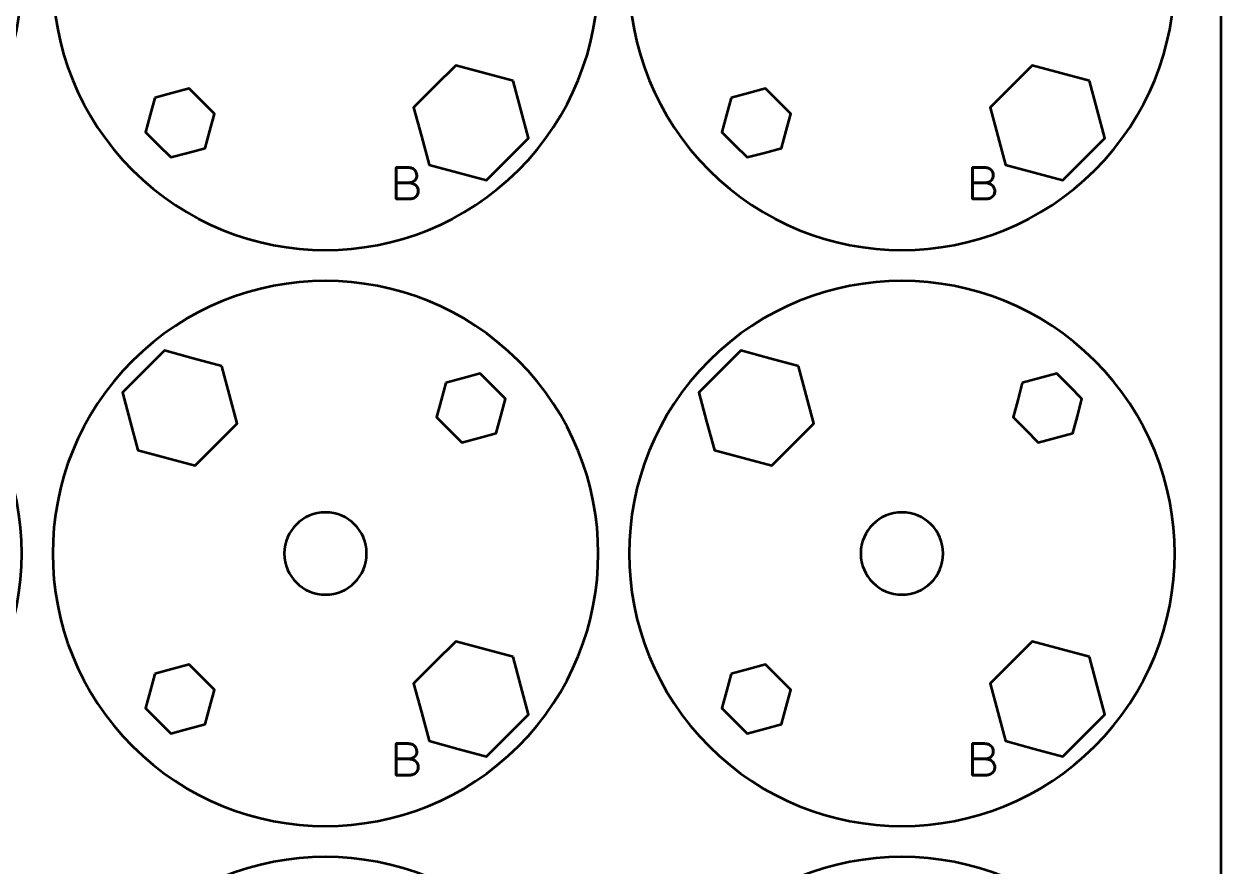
# Model space of a CAD drawing. Header units: centimetres. Extents: x -21 to 0, y -29.7 to 0.
# Drawn here: x -11.63 to 0, y -23.09 to -14.9 of the extents above; entities that cross this region are included whole.
import ezdxf

# ---------------------------------------------------------------- set-up
doc = ezdxf.new("R2010")
doc.units = ezdxf.units.CM
doc.header["$MEASUREMENT"] = 0
doc.layers.add('Layer 1', color=7, linetype='Continuous')

msp = doc.modelspace()

# ---------------------------------------------------------------- linework, layer by layer
at = {"layer": 'Layer 1', "color": 1, "lineweight": 53}
msp.add_open_spline([(-21.00003, -29.19995), (-21.00003, -29.19995), (-21.00003, -0.49992), (-21.00003, -0.49992), (-21.00003, -0.49992), (-21.00003, -0.22295), (-20.77694, 0.00004), (-20.49994, 0.00004), (-20.49994, 0.00004), (-20.49994, 0.00004), (-0.50008, 0.00004), (-0.50008, 0.00004), (-0.50008, 0.00004), (-0.22294, 0.00004), (0.00002, -0.22295), (0.00002, -0.49992), (0.00002, -0.49992), (0.00002, -0.49992), (0.00002, -29.19995), (0.00002, -29.19995), (0.00002, -29.19995), (0.00002, -29.47695), (-0.22294, -29.70004), (-0.50008, -29.70004), (-0.50008, -29.70004), (-0.50008, -29.70004), (-20.49994, -29.70004), (-20.49994, -29.70004), (-20.49994, -29.70004), (-20.77694, -29.70004), (-21.00003, -29.47695), (-21.00003, -29.19995)], degree=3, knots=[0, 0, 0, 0, 0.125, 0.125, 0.125, 0.125, 0.25, 0.25, 0.25, 0.25, 0.375, 0.375, 0.375, 0.375, 0.5, 0.5, 0.5, 0.5, 0.625, 0.625, 0.625, 0.625, 0.75, 0.75, 0.75, 0.75, 0.875, 0.875, 0.875, 0.875, 1, 1, 1, 1], dxfattribs=at)
at = {"layer": 'Layer 1', "color": 3, "lineweight": 53}
for points in [[(-12.42613, -12.57621), (-11.39143, -13.61091), (-11.39143, -15.28915), (-12.42616, -16.32388), (-12.42616, -16.32388), (-13.46086, -17.35858), (-15.1391, -17.35858), (-16.1738, -16.32388), (-16.1738, -16.32388), (-17.20852, -15.28915), (-17.20852, -13.61091), (-16.17382, -12.57621), (-16.17382, -12.57621), (-15.1391, -11.54148), (-13.46086, -11.54148), (-12.42613, -12.57621)], [(-6.82614, -12.57619), (-5.79144, -13.61089), (-5.79144, -15.28913), (-6.82617, -16.32386), (-6.82617, -16.32386), (-7.86087, -17.35856), (-9.53911, -17.35856), (-10.57381, -16.32386), (-10.57381, -16.32386), (-11.60853, -15.28913), (-11.60853, -13.61089), (-10.57383, -12.57619), (-10.57383, -12.57619), (-9.53911, -11.54146), (-7.86087, -11.54146), (-6.82614, -12.57619)], [(-1.22614, -12.57619), (-0.19144, -13.61089), (-0.19144, -15.28913), (-1.22617, -16.32386), (-1.22617, -16.32386), (-2.26087, -17.35856), (-3.93911, -17.35856), (-4.97381, -16.32386), (-4.97381, -16.32386), (-6.00853, -15.28913), (-6.00853, -13.61089), (-4.97383, -12.57619), (-4.97383, -12.57619), (-3.93911, -11.54146), (-2.26087, -11.54146), (-1.22614, -12.57619)], [(-12.42613, -18.17621), (-11.39143, -19.21091), (-11.39143, -20.88915), (-12.42616, -21.92388), (-12.42616, -21.92388), (-13.46086, -22.95858), (-15.1391, -22.95858), (-16.1738, -21.92388), (-16.1738, -21.92388), (-17.20852, -20.88915), (-17.20852, -19.21091), (-16.17382, -18.17621), (-16.17382, -18.17621), (-15.1391, -17.14148), (-13.46086, -17.14148), (-12.42613, -18.17621)], [(-6.82614, -18.17619), (-5.79144, -19.21089), (-5.79144, -20.88913), (-6.82617, -21.92386), (-6.82617, -21.92386), (-7.86087, -22.95856), (-9.53911, -22.95856), (-10.57381, -21.92386), (-10.57381, -21.92386), (-11.60853, -20.88913), (-11.60853, -19.21089), (-10.57383, -18.17619), (-10.57383, -18.17619), (-9.53911, -17.14146), (-7.86087, -17.14146), (-6.82614, -18.17619)], [(-1.22614, -18.17619), (-0.19144, -19.21089), (-0.19144, -20.88913), (-1.22617, -21.92386), (-1.22617, -21.92386), (-2.26087, -22.95856), (-3.93911, -22.95856), (-4.97381, -21.92386), (-4.97381, -21.92386), (-6.00853, -20.88913), (-6.00853, -19.21089), (-4.97383, -18.17619), (-4.97383, -18.17619), (-3.93911, -17.14146), (-2.26087, -17.14146), (-1.22614, -18.17619)], [(-6.82613, -23.77621), (-5.79143, -24.81091), (-5.79143, -26.48915), (-6.82616, -27.52388), (-6.82616, -27.52388), (-7.86086, -28.55858), (-9.5391, -28.55858), (-10.5738, -27.52388), (-10.5738, -27.52388), (-11.60852, -26.48915), (-11.60852, -24.81091), (-10.57382, -23.77621), (-10.57382, -23.77621), (-9.5391, -22.74148), (-7.86086, -22.74148), (-6.82613, -23.77621)], [(-1.22613, -23.77621), (-0.19143, -24.81091), (-0.19143, -26.48915), (-1.22616, -27.52388), (-1.22616, -27.52388), (-2.26086, -28.55858), (-3.9391, -28.55858), (-4.9738, -27.52388), (-4.9738, -27.52388), (-6.00852, -26.48915), (-6.00852, -24.81091), (-4.97382, -23.77621), (-4.97382, -23.77621), (-3.9391, -22.74148), (-2.26086, -22.74148), (-1.22613, -23.77621)]]:
    msp.add_open_spline(points, degree=3, knots=[0, 0, 0, 0, 0.25, 0.25, 0.25, 0.25, 0.5, 0.5, 0.5, 0.5, 0.75, 0.75, 0.75, 0.75, 1, 1, 1, 1], dxfattribs=at)
at = {"layer": 'Layer 1', "lineweight": 53}
for points, knots in [([(-6.87753, -15.45598), (-6.87753, -15.45598), (-6.80282, -15.73481), (-6.80282, -15.73481), (-6.80282, -15.73481), (-6.80282, -15.73481), (-6.7281, -16.01365), (-6.7281, -16.01365), (-6.7281, -16.01365), (-6.7281, -16.01365), (-6.93222, -16.21778), (-6.93222, -16.21778), (-6.93222, -16.21778), (-6.93222, -16.21778), (-7.13635, -16.4219), (-7.13635, -16.4219), (-7.13635, -16.4219), (-7.13635, -16.4219), (-7.41519, -16.34718), (-7.41519, -16.34718), (-7.41519, -16.34718), (-7.41519, -16.34718), (-7.69402, -16.27247), (-7.69402, -16.27247), (-7.69402, -16.27247), (-7.69402, -16.27247), (-7.76874, -15.99364), (-7.76874, -15.99364), (-7.76874, -15.99364), (-7.76874, -15.99364), (-7.84345, -15.71479), (-7.84345, -15.71479), (-7.84345, -15.71479), (-7.84345, -15.71479), (-7.63933, -15.51067), (-7.63933, -15.51067), (-7.63933, -15.51067), (-7.63933, -15.51067), (-7.43521, -15.30655), (-7.43521, -15.30655), (-7.43521, -15.30655), (-7.43521, -15.30655), (-7.15636, -15.38126), (-7.15636, -15.38126), (-7.15636, -15.38126), (-7.15636, -15.38126), (-6.87753, -15.45598), (-6.87753, -15.45598)], [0, 0, 0, 0, 0.08333333, 0.08333333, 0.08333333, 0.08333333, 0.16666667, 0.16666667, 0.16666667, 0.16666667, 0.25, 0.25, 0.25, 0.25, 0.33333333, 0.33333333, 0.33333333, 0.33333333, 0.41666667, 0.41666667, 0.41666667, 0.41666667, 0.5, 0.5, 0.5, 0.5, 0.58333333, 0.58333333, 0.58333333, 0.58333333, 0.66666667, 0.66666667, 0.66666667, 0.66666667, 0.75, 0.75, 0.75, 0.75, 0.83333333, 0.83333333, 0.83333333, 0.83333333, 0.91666667, 0.91666667, 0.91666667, 0.91666667, 1, 1, 1, 1]), ([(-1.27753, -15.45598), (-1.27753, -15.45598), (-1.20282, -15.73481), (-1.20282, -15.73481), (-1.20282, -15.73481), (-1.20282, -15.73481), (-1.1281, -16.01365), (-1.1281, -16.01365), (-1.1281, -16.01365), (-1.1281, -16.01365), (-1.33222, -16.21778), (-1.33222, -16.21778), (-1.33222, -16.21778), (-1.33222, -16.21778), (-1.53635, -16.4219), (-1.53635, -16.4219), (-1.53635, -16.4219), (-1.53635, -16.4219), (-1.81519, -16.34718), (-1.81519, -16.34718), (-1.81519, -16.34718), (-1.81519, -16.34718), (-2.09402, -16.27247), (-2.09402, -16.27247), (-2.09402, -16.27247), (-2.09402, -16.27247), (-2.16874, -15.99364), (-2.16874, -15.99364), (-2.16874, -15.99364), (-2.16874, -15.99364), (-2.24345, -15.71479), (-2.24345, -15.71479), (-2.24345, -15.71479), (-2.24345, -15.71479), (-2.03933, -15.51067), (-2.03933, -15.51067), (-2.03933, -15.51067), (-2.03933, -15.51067), (-1.83521, -15.30655), (-1.83521, -15.30655), (-1.83521, -15.30655), (-1.83521, -15.30655), (-1.55636, -15.38126), (-1.55636, -15.38126), (-1.55636, -15.38126), (-1.55636, -15.38126), (-1.27753, -15.45598), (-1.27753, -15.45598)], [0, 0, 0, 0, 0.08333333, 0.08333333, 0.08333333, 0.08333333, 0.16666667, 0.16666667, 0.16666667, 0.16666667, 0.25, 0.25, 0.25, 0.25, 0.33333333, 0.33333333, 0.33333333, 0.33333333, 0.41666667, 0.41666667, 0.41666667, 0.41666667, 0.5, 0.5, 0.5, 0.5, 0.58333333, 0.58333333, 0.58333333, 0.58333333, 0.66666667, 0.66666667, 0.66666667, 0.66666667, 0.75, 0.75, 0.75, 0.75, 0.83333333, 0.83333333, 0.83333333, 0.83333333, 0.91666667, 0.91666667, 0.91666667, 0.91666667, 1, 1, 1, 1]), ([(-9.70596, -18.22755), (-9.70596, -18.22755), (-9.63124, -18.50638), (-9.63124, -18.50638), (-9.63124, -18.50638), (-9.63124, -18.50638), (-9.55653, -18.78523), (-9.55653, -18.78523), (-9.55653, -18.78523), (-9.55653, -18.78523), (-9.76065, -18.98935), (-9.76065, -18.98935), (-9.76065, -18.98935), (-9.76065, -18.98935), (-9.96477, -19.19347), (-9.96477, -19.19347), (-9.96477, -19.19347), (-9.96477, -19.19347), (-10.24362, -19.11876), (-10.24362, -19.11876), (-10.24362, -19.11876), (-10.24362, -19.11876), (-10.52245, -19.04404), (-10.52245, -19.04404), (-10.52245, -19.04404), (-10.52245, -19.04404), (-10.59716, -18.76521), (-10.59716, -18.76521), (-10.59716, -18.76521), (-10.59716, -18.76521), (-10.67188, -18.48637), (-10.67188, -18.48637), (-10.67188, -18.48637), (-10.67188, -18.48637), (-10.46776, -18.28224), (-10.46776, -18.28224), (-10.46776, -18.28224), (-10.46776, -18.28224), (-10.26363, -18.07812), (-10.26363, -18.07812), (-10.26363, -18.07812), (-10.26363, -18.07812), (-9.98479, -18.15284), (-9.98479, -18.15284), (-9.98479, -18.15284), (-9.98479, -18.15284), (-9.70596, -18.22755), (-9.70596, -18.22755)], [0, 0, 0, 0, 0.08333333, 0.08333333, 0.08333333, 0.08333333, 0.16666667, 0.16666667, 0.16666667, 0.16666667, 0.25, 0.25, 0.25, 0.25, 0.33333333, 0.33333333, 0.33333333, 0.33333333, 0.41666667, 0.41666667, 0.41666667, 0.41666667, 0.5, 0.5, 0.5, 0.5, 0.58333333, 0.58333333, 0.58333333, 0.58333333, 0.66666667, 0.66666667, 0.66666667, 0.66666667, 0.75, 0.75, 0.75, 0.75, 0.83333333, 0.83333333, 0.83333333, 0.83333333, 0.91666667, 0.91666667, 0.91666667, 0.91666667, 1, 1, 1, 1]), ([(-4.10596, -18.22755), (-4.10596, -18.22755), (-4.03124, -18.50638), (-4.03124, -18.50638), (-4.03124, -18.50638), (-4.03124, -18.50638), (-3.95653, -18.78523), (-3.95653, -18.78523), (-3.95653, -18.78523), (-3.95653, -18.78523), (-4.16065, -18.98935), (-4.16065, -18.98935), (-4.16065, -18.98935), (-4.16065, -18.98935), (-4.36477, -19.19347), (-4.36477, -19.19347), (-4.36477, -19.19347), (-4.36477, -19.19347), (-4.64362, -19.11876), (-4.64362, -19.11876), (-4.64362, -19.11876), (-4.64362, -19.11876), (-4.92245, -19.04404), (-4.92245, -19.04404), (-4.92245, -19.04404), (-4.92245, -19.04404), (-4.99716, -18.76521), (-4.99716, -18.76521), (-4.99716, -18.76521), (-4.99716, -18.76521), (-5.07188, -18.48637), (-5.07188, -18.48637), (-5.07188, -18.48637), (-5.07188, -18.48637), (-4.86776, -18.28224), (-4.86776, -18.28224), (-4.86776, -18.28224), (-4.86776, -18.28224), (-4.66363, -18.07812), (-4.66363, -18.07812), (-4.66363, -18.07812), (-4.66363, -18.07812), (-4.38479, -18.15284), (-4.38479, -18.15284), (-4.38479, -18.15284), (-4.38479, -18.15284), (-4.10596, -18.22755), (-4.10596, -18.22755)], [0, 0, 0, 0, 0.08333333, 0.08333333, 0.08333333, 0.08333333, 0.16666667, 0.16666667, 0.16666667, 0.16666667, 0.25, 0.25, 0.25, 0.25, 0.33333333, 0.33333333, 0.33333333, 0.33333333, 0.41666667, 0.41666667, 0.41666667, 0.41666667, 0.5, 0.5, 0.5, 0.5, 0.58333333, 0.58333333, 0.58333333, 0.58333333, 0.66666667, 0.66666667, 0.66666667, 0.66666667, 0.75, 0.75, 0.75, 0.75, 0.83333333, 0.83333333, 0.83333333, 0.83333333, 0.91666667, 0.91666667, 0.91666667, 0.91666667, 1, 1, 1, 1]), ([(-8.69999, -19.64998), (-8.47911, -19.64998), (-8.29998, -19.82911), (-8.29998, -20.04998), (-8.29998, -20.04998), (-8.29998, -20.27086), (-8.47911, -20.44999), (-8.69999, -20.44999), (-8.69999, -20.44999), (-8.92087, -20.44999), (-9.09999, -20.27086), (-9.09999, -20.04998), (-9.09999, -20.04998), (-9.09999, -19.82911), (-8.92087, -19.64998), (-8.69999, -19.64998)], [0, 0, 0, 0, 0.25, 0.25, 0.25, 0.25, 0.5, 0.5, 0.5, 0.5, 0.75, 0.75, 0.75, 0.75, 1, 1, 1, 1]), ([(-3.09999, -19.64998), (-2.87911, -19.64998), (-2.69998, -19.82911), (-2.69998, -20.04998), (-2.69998, -20.04998), (-2.69998, -20.27086), (-2.87911, -20.44999), (-3.09999, -20.44999), (-3.09999, -20.44999), (-3.32087, -20.44999), (-3.49999, -20.27086), (-3.49999, -20.04998), (-3.49999, -20.04998), (-3.49999, -19.82911), (-3.32087, -19.64998), (-3.09999, -19.64998)], [0, 0, 0, 0, 0.25, 0.25, 0.25, 0.25, 0.5, 0.5, 0.5, 0.5, 0.75, 0.75, 0.75, 0.75, 1, 1, 1, 1]), ([(-6.87753, -21.05598), (-6.87753, -21.05598), (-6.80282, -21.33481), (-6.80282, -21.33481), (-6.80282, -21.33481), (-6.80282, -21.33481), (-6.7281, -21.61365), (-6.7281, -21.61365), (-6.7281, -21.61365), (-6.7281, -21.61365), (-6.93222, -21.81778), (-6.93222, -21.81778), (-6.93222, -21.81778), (-6.93222, -21.81778), (-7.13635, -22.0219), (-7.13635, -22.0219), (-7.13635, -22.0219), (-7.13635, -22.0219), (-7.41519, -21.94718), (-7.41519, -21.94718), (-7.41519, -21.94718), (-7.41519, -21.94718), (-7.69402, -21.87247), (-7.69402, -21.87247), (-7.69402, -21.87247), (-7.69402, -21.87247), (-7.76874, -21.59364), (-7.76874, -21.59364), (-7.76874, -21.59364), (-7.76874, -21.59364), (-7.84345, -21.31479), (-7.84345, -21.31479), (-7.84345, -21.31479), (-7.84345, -21.31479), (-7.63933, -21.11067), (-7.63933, -21.11067), (-7.63933, -21.11067), (-7.63933, -21.11067), (-7.43521, -20.90655), (-7.43521, -20.90655), (-7.43521, -20.90655), (-7.43521, -20.90655), (-7.15636, -20.98126), (-7.15636, -20.98126), (-7.15636, -20.98126), (-7.15636, -20.98126), (-6.87753, -21.05598), (-6.87753, -21.05598)], [0, 0, 0, 0, 0.08333333, 0.08333333, 0.08333333, 0.08333333, 0.16666667, 0.16666667, 0.16666667, 0.16666667, 0.25, 0.25, 0.25, 0.25, 0.33333333, 0.33333333, 0.33333333, 0.33333333, 0.41666667, 0.41666667, 0.41666667, 0.41666667, 0.5, 0.5, 0.5, 0.5, 0.58333333, 0.58333333, 0.58333333, 0.58333333, 0.66666667, 0.66666667, 0.66666667, 0.66666667, 0.75, 0.75, 0.75, 0.75, 0.83333333, 0.83333333, 0.83333333, 0.83333333, 0.91666667, 0.91666667, 0.91666667, 0.91666667, 1, 1, 1, 1]), ([(-1.27753, -21.05598), (-1.27753, -21.05598), (-1.20282, -21.33481), (-1.20282, -21.33481), (-1.20282, -21.33481), (-1.20282, -21.33481), (-1.1281, -21.61365), (-1.1281, -21.61365), (-1.1281, -21.61365), (-1.1281, -21.61365), (-1.33222, -21.81778), (-1.33222, -21.81778), (-1.33222, -21.81778), (-1.33222, -21.81778), (-1.53635, -22.0219), (-1.53635, -22.0219), (-1.53635, -22.0219), (-1.53635, -22.0219), (-1.81519, -21.94718), (-1.81519, -21.94718), (-1.81519, -21.94718), (-1.81519, -21.94718), (-2.09402, -21.87247), (-2.09402, -21.87247), (-2.09402, -21.87247), (-2.09402, -21.87247), (-2.16874, -21.59364), (-2.16874, -21.59364), (-2.16874, -21.59364), (-2.16874, -21.59364), (-2.24345, -21.31479), (-2.24345, -21.31479), (-2.24345, -21.31479), (-2.24345, -21.31479), (-2.03933, -21.11067), (-2.03933, -21.11067), (-2.03933, -21.11067), (-2.03933, -21.11067), (-1.83521, -20.90655), (-1.83521, -20.90655), (-1.83521, -20.90655), (-1.83521, -20.90655), (-1.55636, -20.98126), (-1.55636, -20.98126), (-1.55636, -20.98126), (-1.55636, -20.98126), (-1.27753, -21.05598), (-1.27753, -21.05598)], [0, 0, 0, 0, 0.08333333, 0.08333333, 0.08333333, 0.08333333, 0.16666667, 0.16666667, 0.16666667, 0.16666667, 0.25, 0.25, 0.25, 0.25, 0.33333333, 0.33333333, 0.33333333, 0.33333333, 0.41666667, 0.41666667, 0.41666667, 0.41666667, 0.5, 0.5, 0.5, 0.5, 0.58333333, 0.58333333, 0.58333333, 0.58333333, 0.66666667, 0.66666667, 0.66666667, 0.66666667, 0.75, 0.75, 0.75, 0.75, 0.83333333, 0.83333333, 0.83333333, 0.83333333, 0.91666667, 0.91666667, 0.91666667, 0.91666667, 1, 1, 1, 1])]:
    msp.add_open_spline(points, degree=3, knots=knots, dxfattribs=at)
at = {"layer": 'Layer 1', "color": 250, "lineweight": 53}
for points in [[(-10.35915, -15.61926), (-10.35915, -15.61926), (-10.19185, -15.57443), (-10.19185, -15.57443), (-10.19185, -15.57443), (-10.19185, -15.57443), (-10.02454, -15.5296), (-10.02454, -15.5296), (-10.02454, -15.5296), (-10.02454, -15.5296), (-9.90207, -15.65208), (-9.90207, -15.65208), (-9.90207, -15.65208), (-9.90207, -15.65208), (-9.77959, -15.77455), (-9.77959, -15.77455), (-9.77959, -15.77455), (-9.77959, -15.77455), (-9.82442, -15.94186), (-9.82442, -15.94186), (-9.82442, -15.94186), (-9.82442, -15.94186), (-9.86925, -16.10916), (-9.86925, -16.10916), (-9.86925, -16.10916), (-9.86925, -16.10916), (-10.03655, -16.15399), (-10.03655, -16.15399), (-10.03655, -16.15399), (-10.03655, -16.15399), (-10.20386, -16.19882), (-10.20386, -16.19882), (-10.20386, -16.19882), (-10.20386, -16.19882), (-10.32633, -16.07634), (-10.32633, -16.07634), (-10.32633, -16.07634), (-10.32633, -16.07634), (-10.44881, -15.95387), (-10.44881, -15.95387), (-10.44881, -15.95387), (-10.44881, -15.95387), (-10.40398, -15.78656), (-10.40398, -15.78656), (-10.40398, -15.78656), (-10.40398, -15.78656), (-10.35915, -15.61926), (-10.35915, -15.61926)], [(-4.75915, -15.61926), (-4.75915, -15.61926), (-4.59185, -15.57443), (-4.59185, -15.57443), (-4.59185, -15.57443), (-4.59185, -15.57443), (-4.42454, -15.5296), (-4.42454, -15.5296), (-4.42454, -15.5296), (-4.42454, -15.5296), (-4.30207, -15.65208), (-4.30207, -15.65208), (-4.30207, -15.65208), (-4.30207, -15.65208), (-4.17959, -15.77455), (-4.17959, -15.77455), (-4.17959, -15.77455), (-4.17959, -15.77455), (-4.22442, -15.94186), (-4.22442, -15.94186), (-4.22442, -15.94186), (-4.22442, -15.94186), (-4.26925, -16.10916), (-4.26925, -16.10916), (-4.26925, -16.10916), (-4.26925, -16.10916), (-4.43655, -16.15399), (-4.43655, -16.15399), (-4.43655, -16.15399), (-4.43655, -16.15399), (-4.60386, -16.19882), (-4.60386, -16.19882), (-4.60386, -16.19882), (-4.60386, -16.19882), (-4.72633, -16.07634), (-4.72633, -16.07634), (-4.72633, -16.07634), (-4.72633, -16.07634), (-4.84881, -15.95387), (-4.84881, -15.95387), (-4.84881, -15.95387), (-4.84881, -15.95387), (-4.80398, -15.78656), (-4.80398, -15.78656), (-4.80398, -15.78656), (-4.80398, -15.78656), (-4.75915, -15.61926), (-4.75915, -15.61926)], [(-7.53073, -18.39085), (-7.53073, -18.39085), (-7.36343, -18.34602), (-7.36343, -18.34602), (-7.36343, -18.34602), (-7.36343, -18.34602), (-7.19612, -18.30119), (-7.19612, -18.30119), (-7.19612, -18.30119), (-7.19612, -18.30119), (-7.07365, -18.42367), (-7.07365, -18.42367), (-7.07365, -18.42367), (-7.07365, -18.42367), (-6.95117, -18.54614), (-6.95117, -18.54614), (-6.95117, -18.54614), (-6.95117, -18.54614), (-6.996, -18.71345), (-6.996, -18.71345), (-6.996, -18.71345), (-6.996, -18.71345), (-7.04083, -18.88075), (-7.04083, -18.88075), (-7.04083, -18.88075), (-7.04083, -18.88075), (-7.20813, -18.92558), (-7.20813, -18.92558), (-7.20813, -18.92558), (-7.20813, -18.92558), (-7.37544, -18.97041), (-7.37544, -18.97041), (-7.37544, -18.97041), (-7.37544, -18.97041), (-7.49791, -18.84793), (-7.49791, -18.84793), (-7.49791, -18.84793), (-7.49791, -18.84793), (-7.62039, -18.72546), (-7.62039, -18.72546), (-7.62039, -18.72546), (-7.62039, -18.72546), (-7.57556, -18.55815), (-7.57556, -18.55815), (-7.57556, -18.55815), (-7.57556, -18.55815), (-7.53073, -18.39085), (-7.53073, -18.39085)], [(-1.93073, -18.39085), (-1.93073, -18.39085), (-1.76343, -18.34602), (-1.76343, -18.34602), (-1.76343, -18.34602), (-1.76343, -18.34602), (-1.59612, -18.30119), (-1.59612, -18.30119), (-1.59612, -18.30119), (-1.59612, -18.30119), (-1.47365, -18.42367), (-1.47365, -18.42367), (-1.47365, -18.42367), (-1.47365, -18.42367), (-1.35117, -18.54614), (-1.35117, -18.54614), (-1.35117, -18.54614), (-1.35117, -18.54614), (-1.396, -18.71345), (-1.396, -18.71345), (-1.396, -18.71345), (-1.396, -18.71345), (-1.44083, -18.88075), (-1.44083, -18.88075), (-1.44083, -18.88075), (-1.44083, -18.88075), (-1.60813, -18.92558), (-1.60813, -18.92558), (-1.60813, -18.92558), (-1.60813, -18.92558), (-1.77544, -18.97041), (-1.77544, -18.97041), (-1.77544, -18.97041), (-1.77544, -18.97041), (-1.89791, -18.84793), (-1.89791, -18.84793), (-1.89791, -18.84793), (-1.89791, -18.84793), (-2.02039, -18.72546), (-2.02039, -18.72546), (-2.02039, -18.72546), (-2.02039, -18.72546), (-1.97556, -18.55815), (-1.97556, -18.55815), (-1.97556, -18.55815), (-1.97556, -18.55815), (-1.93073, -18.39085), (-1.93073, -18.39085)], [(-10.35915, -21.21926), (-10.35915, -21.21926), (-10.19185, -21.17443), (-10.19185, -21.17443), (-10.19185, -21.17443), (-10.19185, -21.17443), (-10.02454, -21.1296), (-10.02454, -21.1296), (-10.02454, -21.1296), (-10.02454, -21.1296), (-9.90207, -21.25208), (-9.90207, -21.25208), (-9.90207, -21.25208), (-9.90207, -21.25208), (-9.77959, -21.37455), (-9.77959, -21.37455), (-9.77959, -21.37455), (-9.77959, -21.37455), (-9.82442, -21.54186), (-9.82442, -21.54186), (-9.82442, -21.54186), (-9.82442, -21.54186), (-9.86925, -21.70916), (-9.86925, -21.70916), (-9.86925, -21.70916), (-9.86925, -21.70916), (-10.03655, -21.75399), (-10.03655, -21.75399), (-10.03655, -21.75399), (-10.03655, -21.75399), (-10.20386, -21.79882), (-10.20386, -21.79882), (-10.20386, -21.79882), (-10.20386, -21.79882), (-10.32633, -21.67634), (-10.32633, -21.67634), (-10.32633, -21.67634), (-10.32633, -21.67634), (-10.44881, -21.55387), (-10.44881, -21.55387), (-10.44881, -21.55387), (-10.44881, -21.55387), (-10.40398, -21.38656), (-10.40398, -21.38656), (-10.40398, -21.38656), (-10.40398, -21.38656), (-10.35915, -21.21926), (-10.35915, -21.21926)], [(-4.75915, -21.21926), (-4.75915, -21.21926), (-4.59185, -21.17443), (-4.59185, -21.17443), (-4.59185, -21.17443), (-4.59185, -21.17443), (-4.42454, -21.1296), (-4.42454, -21.1296), (-4.42454, -21.1296), (-4.42454, -21.1296), (-4.30207, -21.25208), (-4.30207, -21.25208), (-4.30207, -21.25208), (-4.30207, -21.25208), (-4.17959, -21.37455), (-4.17959, -21.37455), (-4.17959, -21.37455), (-4.17959, -21.37455), (-4.22442, -21.54186), (-4.22442, -21.54186), (-4.22442, -21.54186), (-4.22442, -21.54186), (-4.26925, -21.70916), (-4.26925, -21.70916), (-4.26925, -21.70916), (-4.26925, -21.70916), (-4.43655, -21.75399), (-4.43655, -21.75399), (-4.43655, -21.75399), (-4.43655, -21.75399), (-4.60386, -21.79882), (-4.60386, -21.79882), (-4.60386, -21.79882), (-4.60386, -21.79882), (-4.72633, -21.67634), (-4.72633, -21.67634), (-4.72633, -21.67634), (-4.72633, -21.67634), (-4.84881, -21.55387), (-4.84881, -21.55387), (-4.84881, -21.55387), (-4.84881, -21.55387), (-4.80398, -21.38656), (-4.80398, -21.38656), (-4.80398, -21.38656), (-4.80398, -21.38656), (-4.75915, -21.21926), (-4.75915, -21.21926)]]:
    msp.add_open_spline(points, degree=3, knots=[0, 0, 0, 0, 0.08333333, 0.08333333, 0.08333333, 0.08333333, 0.16666667, 0.16666667, 0.16666667, 0.16666667, 0.25, 0.25, 0.25, 0.25, 0.33333333, 0.33333333, 0.33333333, 0.33333333, 0.41666667, 0.41666667, 0.41666667, 0.41666667, 0.5, 0.5, 0.5, 0.5, 0.58333333, 0.58333333, 0.58333333, 0.58333333, 0.66666667, 0.66666667, 0.66666667, 0.66666667, 0.75, 0.75, 0.75, 0.75, 0.83333333, 0.83333333, 0.83333333, 0.83333333, 0.91666667, 0.91666667, 0.91666667, 0.91666667, 1, 1, 1, 1], dxfattribs=at)
at = {"layer": 'Layer 1', "color": 5, "lineweight": 53}
for points in [[(-8.01458, -16.44638), (-8.01458, -16.44638), (-7.89732, -16.44638), (-7.89732, -16.44638), (-7.89732, -16.44638), (-7.88208, -16.44631), (-7.8691, -16.4442), (-7.85816, -16.44003), (-7.85816, -16.44003), (-7.84729, -16.43594), (-7.83848, -16.43037), (-7.83163, -16.42338), (-7.83163, -16.42338), (-7.82479, -16.4164), (-7.81985, -16.4085), (-7.81674, -16.39975), (-7.81674, -16.39975), (-7.81371, -16.39107), (-7.8123, -16.38204), (-7.81265, -16.37273), (-7.81265, -16.37273), (-7.81308, -16.36341), (-7.81505, -16.35438), (-7.81858, -16.34556), (-7.81858, -16.34556), (-7.82204, -16.33674), (-7.82726, -16.32877), (-7.8341, -16.32164), (-7.8341, -16.32164), (-7.84094, -16.31452), (-7.84948, -16.30887), (-7.85985, -16.30471), (-7.85985, -16.30471), (-7.87023, -16.30048), (-7.88243, -16.29829), (-7.89647, -16.29822), (-7.89647, -16.29822), (-7.89647, -16.29822), (-8.01458, -16.29822), (-8.01458, -16.29822), (-8.01458, -16.29822), (-8.01458, -16.29822), (-8.01458, -16.60344), (-8.01458, -16.60344), (-8.01458, -16.60344), (-8.01458, -16.60344), (-7.88462, -16.60344), (-7.88462, -16.60344), (-7.88462, -16.60344), (-7.87248, -16.60344), (-7.86119, -16.60168), (-7.85075, -16.59822), (-7.85075, -16.59822), (-7.84031, -16.59469), (-7.83121, -16.58968), (-7.82331, -16.58298), (-7.82331, -16.58298), (-7.81547, -16.57635), (-7.80934, -16.5683), (-7.80496, -16.55878), (-7.80496, -16.55878), (-7.80059, -16.54925), (-7.79833, -16.53846), (-7.79826, -16.52639), (-7.79826, -16.52639), (-7.79854, -16.51426), (-7.80108, -16.50332), (-7.80595, -16.49352), (-7.80595, -16.49352), (-7.81082, -16.48371), (-7.81759, -16.47531), (-7.82634, -16.46826), (-7.82634, -16.46826), (-7.83509, -16.46127), (-7.84553, -16.45584), (-7.85753, -16.4521), (-7.85753, -16.4521), (-7.86952, -16.44836), (-7.88278, -16.44646), (-7.89732, -16.44638), (-7.89732, -16.44638), (-7.88278, -16.44646), (-7.86952, -16.44836), (-7.85753, -16.4521), (-7.85753, -16.4521), (-7.84553, -16.45584), (-7.83509, -16.46127), (-7.82634, -16.46826), (-7.82634, -16.46826), (-7.81759, -16.47531), (-7.81082, -16.48371), (-7.80595, -16.49352), (-7.80595, -16.49352), (-7.80108, -16.50332), (-7.79854, -16.51426), (-7.79826, -16.52639), (-7.79826, -16.52639), (-7.79833, -16.53846), (-7.80059, -16.54925), (-7.80496, -16.55878), (-7.80496, -16.55878), (-7.80934, -16.5683), (-7.81547, -16.57635), (-7.82331, -16.58298), (-7.82331, -16.58298), (-7.83121, -16.58968), (-7.84031, -16.59469), (-7.85075, -16.59822), (-7.85075, -16.59822), (-7.86119, -16.60168), (-7.87248, -16.60344), (-7.88462, -16.60344), (-7.88462, -16.60344), (-7.88462, -16.60344), (-8.01458, -16.60344), (-8.01458, -16.60344), (-8.01458, -16.60344), (-8.01458, -16.60344), (-8.01458, -16.29822), (-8.01458, -16.29822), (-8.01458, -16.29822), (-8.01458, -16.29822), (-7.89647, -16.29822), (-7.89647, -16.29822), (-7.89647, -16.29822), (-7.88243, -16.29829), (-7.87023, -16.30048), (-7.85985, -16.30471), (-7.85985, -16.30471), (-7.84948, -16.30887), (-7.84094, -16.31452), (-7.8341, -16.32164), (-7.8341, -16.32164), (-7.82726, -16.32877), (-7.82204, -16.33674), (-7.81858, -16.34556), (-7.81858, -16.34556), (-7.81505, -16.35438), (-7.81308, -16.36341), (-7.81265, -16.37273), (-7.81265, -16.37273), (-7.8123, -16.38204), (-7.81371, -16.39107), (-7.81674, -16.39975), (-7.81674, -16.39975), (-7.81985, -16.4085), (-7.82479, -16.4164), (-7.83163, -16.42338), (-7.83163, -16.42338), (-7.83848, -16.43037), (-7.84729, -16.43594), (-7.85816, -16.44003), (-7.85816, -16.44003), (-7.8691, -16.4442), (-7.88208, -16.44631), (-7.89732, -16.44638), (-7.89732, -16.44638), (-7.89732, -16.44638), (-8.01458, -16.44638), (-8.01458, -16.44638)], [(-2.41458, -16.44638), (-2.41458, -16.44638), (-2.29732, -16.44638), (-2.29732, -16.44638), (-2.29732, -16.44638), (-2.28208, -16.44631), (-2.2691, -16.4442), (-2.25816, -16.44003), (-2.25816, -16.44003), (-2.24729, -16.43594), (-2.23848, -16.43037), (-2.23163, -16.42338), (-2.23163, -16.42338), (-2.22479, -16.4164), (-2.21985, -16.4085), (-2.21674, -16.39975), (-2.21674, -16.39975), (-2.21371, -16.39107), (-2.2123, -16.38204), (-2.21265, -16.37273), (-2.21265, -16.37273), (-2.21308, -16.36341), (-2.21505, -16.35438), (-2.21858, -16.34556), (-2.21858, -16.34556), (-2.22204, -16.33674), (-2.22726, -16.32877), (-2.2341, -16.32164), (-2.2341, -16.32164), (-2.24094, -16.31452), (-2.24948, -16.30887), (-2.25985, -16.30471), (-2.25985, -16.30471), (-2.27023, -16.30048), (-2.28243, -16.29829), (-2.29647, -16.29822), (-2.29647, -16.29822), (-2.29647, -16.29822), (-2.41458, -16.29822), (-2.41458, -16.29822), (-2.41458, -16.29822), (-2.41458, -16.29822), (-2.41458, -16.60344), (-2.41458, -16.60344), (-2.41458, -16.60344), (-2.41458, -16.60344), (-2.28462, -16.60344), (-2.28462, -16.60344), (-2.28462, -16.60344), (-2.27248, -16.60344), (-2.26119, -16.60168), (-2.25075, -16.59822), (-2.25075, -16.59822), (-2.24031, -16.59469), (-2.23121, -16.58968), (-2.22331, -16.58298), (-2.22331, -16.58298), (-2.21547, -16.57635), (-2.20934, -16.5683), (-2.20496, -16.55878), (-2.20496, -16.55878), (-2.20059, -16.54925), (-2.19833, -16.53846), (-2.19826, -16.52639), (-2.19826, -16.52639), (-2.19854, -16.51426), (-2.20108, -16.50332), (-2.20595, -16.49352), (-2.20595, -16.49352), (-2.21082, -16.48371), (-2.21759, -16.47531), (-2.22634, -16.46826), (-2.22634, -16.46826), (-2.23509, -16.46127), (-2.24553, -16.45584), (-2.25753, -16.4521), (-2.25753, -16.4521), (-2.26952, -16.44836), (-2.28278, -16.44646), (-2.29732, -16.44638), (-2.29732, -16.44638), (-2.28278, -16.44646), (-2.26952, -16.44836), (-2.25753, -16.4521), (-2.25753, -16.4521), (-2.24553, -16.45584), (-2.23509, -16.46127), (-2.22634, -16.46826), (-2.22634, -16.46826), (-2.21759, -16.47531), (-2.21082, -16.48371), (-2.20595, -16.49352), (-2.20595, -16.49352), (-2.20108, -16.50332), (-2.19854, -16.51426), (-2.19826, -16.52639), (-2.19826, -16.52639), (-2.19833, -16.53846), (-2.20059, -16.54925), (-2.20496, -16.55878), (-2.20496, -16.55878), (-2.20934, -16.5683), (-2.21547, -16.57635), (-2.22331, -16.58298), (-2.22331, -16.58298), (-2.23121, -16.58968), (-2.24031, -16.59469), (-2.25075, -16.59822), (-2.25075, -16.59822), (-2.26119, -16.60168), (-2.27248, -16.60344), (-2.28462, -16.60344), (-2.28462, -16.60344), (-2.28462, -16.60344), (-2.41458, -16.60344), (-2.41458, -16.60344), (-2.41458, -16.60344), (-2.41458, -16.60344), (-2.41458, -16.29822), (-2.41458, -16.29822), (-2.41458, -16.29822), (-2.41458, -16.29822), (-2.29647, -16.29822), (-2.29647, -16.29822), (-2.29647, -16.29822), (-2.28243, -16.29829), (-2.27023, -16.30048), (-2.25985, -16.30471), (-2.25985, -16.30471), (-2.24948, -16.30887), (-2.24094, -16.31452), (-2.2341, -16.32164), (-2.2341, -16.32164), (-2.22726, -16.32877), (-2.22204, -16.33674), (-2.21858, -16.34556), (-2.21858, -16.34556), (-2.21505, -16.35438), (-2.21308, -16.36341), (-2.21265, -16.37273), (-2.21265, -16.37273), (-2.2123, -16.38204), (-2.21371, -16.39107), (-2.21674, -16.39975), (-2.21674, -16.39975), (-2.21985, -16.4085), (-2.22479, -16.4164), (-2.23163, -16.42338), (-2.23163, -16.42338), (-2.23848, -16.43037), (-2.24729, -16.43594), (-2.25816, -16.44003), (-2.25816, -16.44003), (-2.2691, -16.4442), (-2.28208, -16.44631), (-2.29732, -16.44638), (-2.29732, -16.44638), (-2.29732, -16.44638), (-2.41458, -16.44638), (-2.41458, -16.44638)], [(-8.01458, -22.04638), (-8.01458, -22.04638), (-7.89732, -22.04638), (-7.89732, -22.04638), (-7.89732, -22.04638), (-7.88208, -22.04631), (-7.8691, -22.0442), (-7.85816, -22.04003), (-7.85816, -22.04003), (-7.84729, -22.03594), (-7.83848, -22.03037), (-7.83163, -22.02338), (-7.83163, -22.02338), (-7.82479, -22.0164), (-7.81985, -22.0085), (-7.81674, -21.99975), (-7.81674, -21.99975), (-7.81371, -21.99107), (-7.8123, -21.98204), (-7.81265, -21.97273), (-7.81265, -21.97273), (-7.81308, -21.96341), (-7.81505, -21.95438), (-7.81858, -21.94556), (-7.81858, -21.94556), (-7.82204, -21.93674), (-7.82726, -21.92877), (-7.8341, -21.92164), (-7.8341, -21.92164), (-7.84094, -21.91452), (-7.84948, -21.90887), (-7.85985, -21.90471), (-7.85985, -21.90471), (-7.87023, -21.90048), (-7.88243, -21.89829), (-7.89647, -21.89822), (-7.89647, -21.89822), (-7.89647, -21.89822), (-8.01458, -21.89822), (-8.01458, -21.89822), (-8.01458, -21.89822), (-8.01458, -21.89822), (-8.01458, -22.20344), (-8.01458, -22.20344), (-8.01458, -22.20344), (-8.01458, -22.20344), (-7.88462, -22.20344), (-7.88462, -22.20344), (-7.88462, -22.20344), (-7.87248, -22.20344), (-7.86119, -22.20168), (-7.85075, -22.19822), (-7.85075, -22.19822), (-7.84031, -22.19469), (-7.83121, -22.18968), (-7.82331, -22.18298), (-7.82331, -22.18298), (-7.81547, -22.17635), (-7.80934, -22.1683), (-7.80496, -22.15878), (-7.80496, -22.15878), (-7.80059, -22.14925), (-7.79833, -22.13846), (-7.79826, -22.12639), (-7.79826, -22.12639), (-7.79854, -22.11426), (-7.80108, -22.10332), (-7.80595, -22.09352), (-7.80595, -22.09352), (-7.81082, -22.08371), (-7.81759, -22.07531), (-7.82634, -22.06826), (-7.82634, -22.06826), (-7.83509, -22.06127), (-7.84553, -22.05584), (-7.85753, -22.0521), (-7.85753, -22.0521), (-7.86952, -22.04836), (-7.88278, -22.04646), (-7.89732, -22.04638), (-7.89732, -22.04638), (-7.88278, -22.04646), (-7.86952, -22.04836), (-7.85753, -22.0521), (-7.85753, -22.0521), (-7.84553, -22.05584), (-7.83509, -22.06127), (-7.82634, -22.06826), (-7.82634, -22.06826), (-7.81759, -22.07531), (-7.81082, -22.08371), (-7.80595, -22.09352), (-7.80595, -22.09352), (-7.80108, -22.10332), (-7.79854, -22.11426), (-7.79826, -22.12639), (-7.79826, -22.12639), (-7.79833, -22.13846), (-7.80059, -22.14925), (-7.80496, -22.15878), (-7.80496, -22.15878), (-7.80934, -22.1683), (-7.81547, -22.17635), (-7.82331, -22.18298), (-7.82331, -22.18298), (-7.83121, -22.18968), (-7.84031, -22.19469), (-7.85075, -22.19822), (-7.85075, -22.19822), (-7.86119, -22.20168), (-7.87248, -22.20344), (-7.88462, -22.20344), (-7.88462, -22.20344), (-7.88462, -22.20344), (-8.01458, -22.20344), (-8.01458, -22.20344), (-8.01458, -22.20344), (-8.01458, -22.20344), (-8.01458, -21.89822), (-8.01458, -21.89822), (-8.01458, -21.89822), (-8.01458, -21.89822), (-7.89647, -21.89822), (-7.89647, -21.89822), (-7.89647, -21.89822), (-7.88243, -21.89829), (-7.87023, -21.90048), (-7.85985, -21.90471), (-7.85985, -21.90471), (-7.84948, -21.90887), (-7.84094, -21.91452), (-7.8341, -21.92164), (-7.8341, -21.92164), (-7.82726, -21.92877), (-7.82204, -21.93674), (-7.81858, -21.94556), (-7.81858, -21.94556), (-7.81505, -21.95438), (-7.81308, -21.96341), (-7.81265, -21.97273), (-7.81265, -21.97273), (-7.8123, -21.98204), (-7.81371, -21.99107), (-7.81674, -21.99975), (-7.81674, -21.99975), (-7.81985, -22.0085), (-7.82479, -22.0164), (-7.83163, -22.02338), (-7.83163, -22.02338), (-7.83848, -22.03037), (-7.84729, -22.03594), (-7.85816, -22.04003), (-7.85816, -22.04003), (-7.8691, -22.0442), (-7.88208, -22.04631), (-7.89732, -22.04638), (-7.89732, -22.04638), (-7.89732, -22.04638), (-8.01458, -22.04638), (-8.01458, -22.04638)], [(-2.41458, -22.04638), (-2.41458, -22.04638), (-2.29732, -22.04638), (-2.29732, -22.04638), (-2.29732, -22.04638), (-2.28208, -22.04631), (-2.2691, -22.0442), (-2.25816, -22.04003), (-2.25816, -22.04003), (-2.24729, -22.03594), (-2.23848, -22.03037), (-2.23163, -22.02338), (-2.23163, -22.02338), (-2.22479, -22.0164), (-2.21985, -22.0085), (-2.21674, -21.99975), (-2.21674, -21.99975), (-2.21371, -21.99107), (-2.2123, -21.98204), (-2.21265, -21.97273), (-2.21265, -21.97273), (-2.21308, -21.96341), (-2.21505, -21.95438), (-2.21858, -21.94556), (-2.21858, -21.94556), (-2.22204, -21.93674), (-2.22726, -21.92877), (-2.2341, -21.92164), (-2.2341, -21.92164), (-2.24094, -21.91452), (-2.24948, -21.90887), (-2.25985, -21.90471), (-2.25985, -21.90471), (-2.27023, -21.90048), (-2.28243, -21.89829), (-2.29647, -21.89822), (-2.29647, -21.89822), (-2.29647, -21.89822), (-2.41458, -21.89822), (-2.41458, -21.89822), (-2.41458, -21.89822), (-2.41458, -21.89822), (-2.41458, -22.20344), (-2.41458, -22.20344), (-2.41458, -22.20344), (-2.41458, -22.20344), (-2.28462, -22.20344), (-2.28462, -22.20344), (-2.28462, -22.20344), (-2.27248, -22.20344), (-2.26119, -22.20168), (-2.25075, -22.19822), (-2.25075, -22.19822), (-2.24031, -22.19469), (-2.23121, -22.18968), (-2.22331, -22.18298), (-2.22331, -22.18298), (-2.21547, -22.17635), (-2.20934, -22.1683), (-2.20496, -22.15878), (-2.20496, -22.15878), (-2.20059, -22.14925), (-2.19833, -22.13846), (-2.19826, -22.12639), (-2.19826, -22.12639), (-2.19854, -22.11426), (-2.20108, -22.10332), (-2.20595, -22.09352), (-2.20595, -22.09352), (-2.21082, -22.08371), (-2.21759, -22.07531), (-2.22634, -22.06826), (-2.22634, -22.06826), (-2.23509, -22.06127), (-2.24553, -22.05584), (-2.25753, -22.0521), (-2.25753, -22.0521), (-2.26952, -22.04836), (-2.28278, -22.04646), (-2.29732, -22.04638), (-2.29732, -22.04638), (-2.28278, -22.04646), (-2.26952, -22.04836), (-2.25753, -22.0521), (-2.25753, -22.0521), (-2.24553, -22.05584), (-2.23509, -22.06127), (-2.22634, -22.06826), (-2.22634, -22.06826), (-2.21759, -22.07531), (-2.21082, -22.08371), (-2.20595, -22.09352), (-2.20595, -22.09352), (-2.20108, -22.10332), (-2.19854, -22.11426), (-2.19826, -22.12639), (-2.19826, -22.12639), (-2.19833, -22.13846), (-2.20059, -22.14925), (-2.20496, -22.15878), (-2.20496, -22.15878), (-2.20934, -22.1683), (-2.21547, -22.17635), (-2.22331, -22.18298), (-2.22331, -22.18298), (-2.23121, -22.18968), (-2.24031, -22.19469), (-2.25075, -22.19822), (-2.25075, -22.19822), (-2.26119, -22.20168), (-2.27248, -22.20344), (-2.28462, -22.20344), (-2.28462, -22.20344), (-2.28462, -22.20344), (-2.41458, -22.20344), (-2.41458, -22.20344), (-2.41458, -22.20344), (-2.41458, -22.20344), (-2.41458, -21.89822), (-2.41458, -21.89822), (-2.41458, -21.89822), (-2.41458, -21.89822), (-2.29647, -21.89822), (-2.29647, -21.89822), (-2.29647, -21.89822), (-2.28243, -21.89829), (-2.27023, -21.90048), (-2.25985, -21.90471), (-2.25985, -21.90471), (-2.24948, -21.90887), (-2.24094, -21.91452), (-2.2341, -21.92164), (-2.2341, -21.92164), (-2.22726, -21.92877), (-2.22204, -21.93674), (-2.21858, -21.94556), (-2.21858, -21.94556), (-2.21505, -21.95438), (-2.21308, -21.96341), (-2.21265, -21.97273), (-2.21265, -21.97273), (-2.2123, -21.98204), (-2.21371, -21.99107), (-2.21674, -21.99975), (-2.21674, -21.99975), (-2.21985, -22.0085), (-2.22479, -22.0164), (-2.23163, -22.02338), (-2.23163, -22.02338), (-2.23848, -22.03037), (-2.24729, -22.03594), (-2.25816, -22.04003), (-2.25816, -22.04003), (-2.2691, -22.0442), (-2.28208, -22.04631), (-2.29732, -22.04638), (-2.29732, -22.04638), (-2.29732, -22.04638), (-2.41458, -22.04638), (-2.41458, -22.04638)]]:
    msp.add_open_spline(points, degree=3, knots=[0, 0, 0, 0, 0.025, 0.025, 0.025, 0.025, 0.05, 0.05, 0.05, 0.05, 0.075, 0.075, 0.075, 0.075, 0.1, 0.1, 0.1, 0.1, 0.125, 0.125, 0.125, 0.125, 0.15, 0.15, 0.15, 0.15, 0.175, 0.175, 0.175, 0.175, 0.2, 0.2, 0.2, 0.2, 0.225, 0.225, 0.225, 0.225, 0.25, 0.25, 0.25, 0.25, 0.275, 0.275, 0.275, 0.275, 0.3, 0.3, 0.3, 0.3, 0.325, 0.325, 0.325, 0.325, 0.35, 0.35, 0.35, 0.35, 0.375, 0.375, 0.375, 0.375, 0.4, 0.4, 0.4, 0.4, 0.425, 0.425, 0.425, 0.425, 0.45, 0.45, 0.45, 0.45, 0.475, 0.475, 0.475, 0.475, 0.5, 0.5, 0.5, 0.5, 0.525, 0.525, 0.525, 0.525, 0.55, 0.55, 0.55, 0.55, 0.575, 0.575, 0.575, 0.575, 0.6, 0.6, 0.6, 0.6, 0.625, 0.625, 0.625, 0.625, 0.65, 0.65, 0.65, 0.65, 0.675, 0.675, 0.675, 0.675, 0.7, 0.7, 0.7, 0.7, 0.725, 0.725, 0.725, 0.725, 0.75, 0.75, 0.75, 0.75, 0.775, 0.775, 0.775, 0.775, 0.8, 0.8, 0.8, 0.8, 0.825, 0.825, 0.825, 0.825, 0.85, 0.85, 0.85, 0.85, 0.875, 0.875, 0.875, 0.875, 0.9, 0.9, 0.9, 0.9, 0.925, 0.925, 0.925, 0.925, 0.95, 0.95, 0.95, 0.95, 0.975, 0.975, 0.975, 0.975, 1, 1, 1, 1], dxfattribs=at)

doc.saveas('drawing.dxf')
